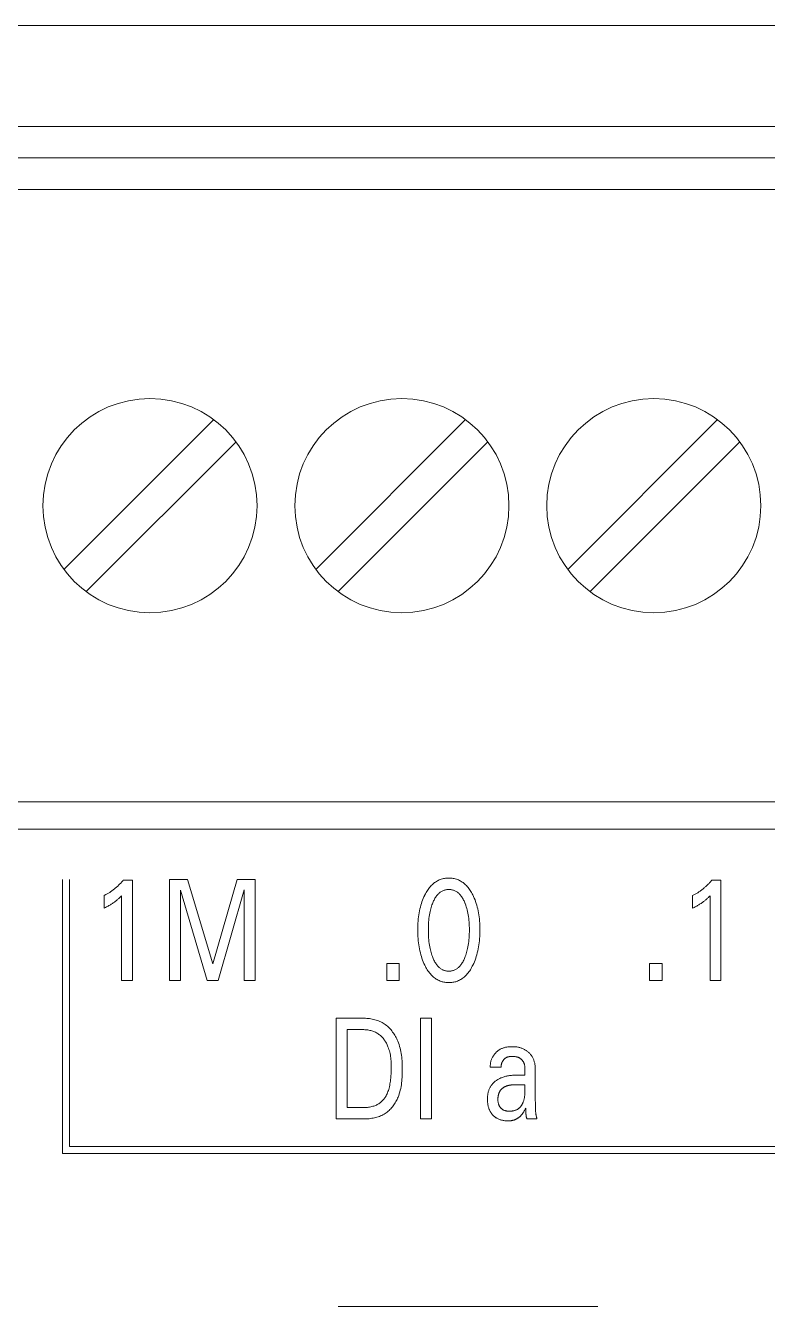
# Model space of a CAD drawing. Header units: millimetres. Extents: x 0 to 420, y 0 to 297.
# Drawn here: x 114.65 to 126.43, y 200.24 to 220.57 of the extents above; entities that cross this region are included whole.
import ezdxf

# ---------------------------------------------------------------- set-up
doc = ezdxf.new("R2010")
doc.units = ezdxf.units.MM
doc.layers.add('eProC - L2', color=41, linetype='Continuous', lineweight=20)

msp = doc.modelspace()

# ---------------------------------------------------------------- linework, layer by layer
at = {"layer": 'eProC - L2', "linetype": 'Continuous'}
for p, q in [((94.124, 220.57), (151.124, 220.57)), ((94.124, 218.97), (151.124, 218.97)), ((94.124, 218.47), (151.124, 218.47)), ((94.124, 217.97), (151.124, 217.97)), ((117.636, 214.316), (115.258, 211.938)), ((121.636, 214.316), (119.258, 211.938)), ((125.636, 214.316), (123.258, 211.938)), ((115.612, 211.585), (117.99, 213.963)), ((119.612, 211.585), (121.99, 213.963)), ((123.612, 211.585), (125.99, 213.963)), ((95.849, 208.25), (151.124, 208.25)), ((97.624, 207.815), (161.624, 207.815)), ((115.234, 207.015), (115.234, 202.665)), ((115.344, 207.015), (115.344, 202.775)), ((116.2, 207.006), (116.345, 207.006)), ((116.345, 207.006), (116.345, 205.415)), ((116.935, 205.415), (116.935, 207.015)), ((116.935, 207.015), (117.219, 207.015)), ((117.219, 207.015), (117.621, 205.676)), ((117.621, 205.676), (118.01, 207.015)), ((118.01, 207.015), (118.294, 207.015)), ((118.294, 207.015), (118.294, 205.415)), ((125.546, 207.006), (125.691, 207.006)), ((125.691, 207.006), (125.691, 205.415)), ((117.11, 206.848), (117.11, 205.415)), ((117.532, 205.415), (117.11, 206.848)), ((118.119, 206.85), (117.708, 205.415)), ((118.119, 205.415), (118.119, 206.85)), ((115.894, 206.561), (115.894, 206.76)), ((116.174, 205.415), (116.174, 206.759)), ((125.239, 206.561), (125.239, 206.76)), ((125.519, 205.415), (125.519, 206.759)), ((120.385, 205.415), (120.385, 205.685)), ((120.385, 205.685), (120.583, 205.685)), ((120.583, 205.685), (120.583, 205.415)), ((124.557, 205.415), (124.557, 205.685)), ((124.557, 205.685), (124.755, 205.685)), ((124.755, 205.685), (124.755, 205.415)), ((116.345, 205.415), (116.174, 205.415)), ((117.11, 205.415), (116.935, 205.415)), ((117.708, 205.415), (117.532, 205.415)), ((118.294, 205.415), (118.119, 205.415)), ((120.583, 205.415), (120.385, 205.415)), ((124.755, 205.415), (124.557, 205.415)), ((125.691, 205.415), (125.519, 205.415)), ((119.581, 203.215), (119.581, 204.815)), ((119.581, 204.815), (119.986, 204.815)), ((120.919, 203.215), (120.919, 204.815)), ((120.919, 204.815), (121.094, 204.815)), ((121.094, 204.815), (121.094, 203.215)), ((119.756, 204.634), (119.756, 203.397)), ((119.986, 204.634), (119.756, 204.634)), ((122.028, 204.051), (122.028, 204.039)), ((122.201, 204.039), (122.028, 204.039)), ((122.578, 204.013), (122.578, 204.009)), ((122.578, 204.009), (122.578, 204.005)), ((122.578, 203.909), (122.578, 204.005)), ((122.742, 204.004), (122.742, 203.616)), ((122.578, 203.758), (122.42, 203.757)), ((122.429, 203.909), (122.578, 203.909)), ((122.745, 203.448), (122.743, 203.532)), ((119.756, 203.397), (120.022, 203.397)), ((122.592, 203.347), (122.592, 203.336)), ((122.745, 203.386), (122.745, 203.448)), ((120.021, 203.215), (119.581, 203.215)), ((121.094, 203.215), (120.919, 203.215)), ((122.767, 203.215), (122.611, 203.215)), ((115.344, 202.775), (150.359, 202.775)), ((115.234, 202.665), (150.469, 202.665)), ((119.613, 200.24), (123.735, 200.24))]:
    msp.add_line(p, q, dxfattribs=at)
for points in [[(116.2, 207.006), (116.192, 206.996), (116.183, 206.986), (116.174, 206.975), (116.164, 206.965), (116.155, 206.955), (116.146, 206.945), (116.136, 206.935), (116.126, 206.926), (116.117, 206.916), (116.107, 206.907), (116.097, 206.898), (116.087, 206.889), (116.077, 206.881), (116.067, 206.872), (116.057, 206.864), (116.047, 206.856), (116.036, 206.848), (116.026, 206.84), (116.015, 206.833), (116.004, 206.825), (115.995, 206.818), (115.985, 206.812), (115.975, 206.806), (115.965, 206.8), (115.955, 206.794), (115.945, 206.788), (115.935, 206.782), (115.925, 206.776), (115.915, 206.771), (115.904, 206.766), (115.894, 206.76)], [(121.751, 205.656), (121.764, 205.683), (121.775, 205.71), (121.786, 205.737), (121.796, 205.765), (121.805, 205.793), (121.813, 205.821), (121.821, 205.852), (121.829, 205.883), (121.835, 205.914), (121.841, 205.946), (121.846, 205.977), (121.85, 206.009), (121.854, 206.043), (121.857, 206.078), (121.86, 206.113), (121.862, 206.148), (121.862, 206.183), (121.863, 206.218), (121.862, 206.253), (121.861, 206.287), (121.86, 206.322), (121.857, 206.356), (121.854, 206.391), (121.85, 206.425), (121.846, 206.456), (121.841, 206.487), (121.835, 206.518), (121.828, 206.549), (121.821, 206.579), (121.812, 206.609), (121.804, 206.637), (121.795, 206.665), (121.785, 206.692), (121.774, 206.719), (121.762, 206.745), (121.749, 206.772), (121.74, 206.79), (121.731, 206.807), (121.72, 206.825), (121.71, 206.842), (121.699, 206.858), (121.687, 206.875), (121.674, 206.89), (121.662, 206.906), (121.648, 206.92), (121.636, 206.933), (121.623, 206.944), (121.61, 206.956), (121.596, 206.966), (121.582, 206.976), (121.567, 206.986), (121.552, 206.994), (121.537, 207.002), (121.521, 207.01), (121.505, 207.016), (121.489, 207.022), (121.472, 207.026), (121.455, 207.03), (121.438, 207.034), (121.421, 207.036), (121.404, 207.038), (121.387, 207.039), (121.369, 207.039), (121.352, 207.039), (121.335, 207.038), (121.317, 207.036), (121.3, 207.034), (121.283, 207.03), (121.267, 207.026), (121.25, 207.022), (121.234, 207.016), (121.218, 207.01), (121.202, 207.002), (121.187, 206.994), (121.172, 206.986), (121.157, 206.976), (121.143, 206.966), (121.129, 206.956), (121.116, 206.944), (121.103, 206.933), (121.091, 206.92), (121.077, 206.906), (121.064, 206.89), (121.052, 206.874), (121.04, 206.858), (121.029, 206.841), (121.018, 206.824), (121.008, 206.807), (120.998, 206.79), (120.989, 206.772), (120.986, 206.765)], [(125.546, 207.006), (125.537, 206.996), (125.528, 206.986), (125.519, 206.975), (125.51, 206.965), (125.501, 206.955), (125.491, 206.945), (125.482, 206.935), (125.472, 206.926), (125.462, 206.916), (125.452, 206.907), (125.442, 206.898), (125.432, 206.889), (125.423, 206.881), (125.412, 206.872), (125.402, 206.864), (125.392, 206.856), (125.382, 206.848), (125.371, 206.84), (125.361, 206.833), (125.35, 206.825), (125.34, 206.818), (125.33, 206.812), (125.321, 206.806), (125.311, 206.8), (125.301, 206.794), (125.291, 206.788), (125.28, 206.782), (125.27, 206.776), (125.26, 206.771), (125.25, 206.766), (125.239, 206.76)], [(121.108, 205.793), (121.101, 205.813), (121.094, 205.834), (121.088, 205.855), (121.082, 205.876), (121.077, 205.897), (121.072, 205.918), (121.067, 205.946), (121.062, 205.974), (121.057, 206.002), (121.054, 206.03), (121.051, 206.059), (121.048, 206.09), (121.046, 206.122), (121.045, 206.153), (121.044, 206.185), (121.044, 206.216), (121.044, 206.247), (121.045, 206.278), (121.046, 206.309), (121.048, 206.34), (121.051, 206.371), (121.054, 206.399), (121.058, 206.427), (121.062, 206.455), (121.067, 206.482), (121.073, 206.51), (121.077, 206.531), (121.083, 206.551), (121.089, 206.572), (121.095, 206.592), (121.102, 206.612), (121.109, 206.632), (121.115, 206.647), (121.121, 206.662), (121.127, 206.676), (121.134, 206.69), (121.142, 206.704), (121.149, 206.718), (121.158, 206.732), (121.167, 206.745), (121.176, 206.758), (121.183, 206.767), (121.191, 206.775), (121.199, 206.784), (121.207, 206.792), (121.216, 206.8), (121.224, 206.807), (121.234, 206.815), (121.243, 206.821), (121.253, 206.827), (121.263, 206.833), (121.273, 206.838), (121.283, 206.842), (121.293, 206.846), (121.304, 206.849), (121.314, 206.852), (121.325, 206.854), (121.336, 206.856), (121.347, 206.857), (121.358, 206.858), (121.369, 206.858), (121.38, 206.858), (121.391, 206.857), (121.402, 206.856), (121.413, 206.854), (121.424, 206.852), (121.435, 206.849), (121.445, 206.846), (121.456, 206.842), (121.466, 206.838), (121.476, 206.833), (121.486, 206.827), (121.495, 206.821), (121.505, 206.815), (121.514, 206.807), (121.523, 206.8), (121.531, 206.792), (121.54, 206.784), (121.548, 206.775), (121.555, 206.767), (121.562, 206.758), (121.572, 206.745), (121.581, 206.732), (121.589, 206.718), (121.597, 206.704), (121.604, 206.69), (121.611, 206.676), (121.618, 206.662), (121.624, 206.647), (121.63, 206.632), (121.632, 206.627)], [(115.894, 206.561), (115.907, 206.567), (115.92, 206.574), (115.933, 206.581), (115.946, 206.588), (115.959, 206.595), (115.972, 206.602), (115.984, 206.609), (115.995, 206.615), (116.007, 206.622), (116.018, 206.629), (116.029, 206.637), (116.04, 206.644), (116.05, 206.651), (116.059, 206.658), (116.069, 206.665), (116.078, 206.672), (116.088, 206.679), (116.097, 206.687), (116.105, 206.693), (116.113, 206.7), (116.121, 206.707), (116.129, 206.715), (116.138, 206.723), (116.147, 206.731), (116.16, 206.745), (116.174, 206.759)], [(120.986, 206.765), (120.974, 206.74), (120.963, 206.714), (120.953, 206.688), (120.943, 206.662), (120.934, 206.636), (120.926, 206.609), (120.918, 206.579), (120.91, 206.549), (120.904, 206.518), (120.898, 206.487), (120.893, 206.456), (120.888, 206.425), (120.884, 206.391), (120.881, 206.356), (120.879, 206.322), (120.877, 206.287), (120.876, 206.253), (120.876, 206.218), (120.876, 206.183), (120.877, 206.148), (120.879, 206.113), (120.881, 206.078), (120.884, 206.043), (120.888, 206.008), (120.892, 205.977), (120.897, 205.945), (120.903, 205.914), (120.91, 205.883), (120.917, 205.851), (120.925, 205.821), (120.934, 205.793), (120.943, 205.765), (120.953, 205.737), (120.963, 205.71), (120.975, 205.683), (120.987, 205.656), (120.997, 205.637), (121.006, 205.619), (121.016, 205.601), (121.027, 205.584), (121.038, 205.567), (121.05, 205.55), (121.063, 205.533), (121.076, 205.517), (121.089, 205.502), (121.102, 205.49), (121.115, 205.477), (121.128, 205.466), (121.142, 205.455), (121.156, 205.444), (121.17, 205.435), (121.185, 205.426), (121.201, 205.417), (121.217, 205.41), (121.231, 205.404), (121.246, 205.399), (121.261, 205.394), (121.276, 205.39), (121.291, 205.387), (121.307, 205.384), (121.322, 205.382), (121.338, 205.38), (121.354, 205.38), (121.369, 205.379), (121.385, 205.379), (121.401, 205.38), (121.416, 205.382), (121.432, 205.384), (121.448, 205.387), (121.463, 205.39), (121.478, 205.394), (121.493, 205.399), (121.508, 205.404), (121.522, 205.41), (121.538, 205.417), (121.553, 205.426), (121.569, 205.435), (121.583, 205.444), (121.597, 205.455), (121.611, 205.466), (121.624, 205.477), (121.637, 205.49), (121.649, 205.502), (121.663, 205.518), (121.676, 205.533), (121.689, 205.55), (121.701, 205.567), (121.712, 205.584), (121.722, 205.601), (121.732, 205.619), (121.742, 205.638), (121.751, 205.656)], [(121.632, 206.627), (121.64, 206.604), (121.647, 206.581), (121.654, 206.557), (121.66, 206.534), (121.666, 206.51), (121.672, 206.482), (121.677, 206.455), (121.681, 206.427), (121.685, 206.399), (121.688, 206.371), (121.69, 206.34), (121.692, 206.309), (121.694, 206.278), (121.695, 206.247), (121.695, 206.216), (121.695, 206.185), (121.694, 206.153), (121.692, 206.122), (121.69, 206.09), (121.688, 206.059), (121.685, 206.03), (121.681, 206.002), (121.677, 205.974), (121.672, 205.946), (121.666, 205.918), (121.662, 205.897), (121.656, 205.876), (121.651, 205.855), (121.644, 205.834), (121.638, 205.814), (121.631, 205.793), (121.625, 205.778), (121.619, 205.763), (121.612, 205.748), (121.605, 205.733), (121.598, 205.719), (121.59, 205.705), (121.582, 205.691), (121.573, 205.677), (121.563, 205.664), (121.556, 205.655), (121.548, 205.646), (121.54, 205.637), (121.532, 205.628), (121.524, 205.62), (121.515, 205.613), (121.506, 205.605), (121.496, 205.599), (121.486, 205.592), (121.476, 205.586), (121.466, 205.582), (121.456, 205.577), (121.446, 205.573), (121.435, 205.57), (121.424, 205.567), (121.414, 205.565), (121.403, 205.563), (121.392, 205.562), (121.38, 205.561), (121.369, 205.561), (121.358, 205.561), (121.347, 205.562), (121.336, 205.563), (121.325, 205.565), (121.314, 205.567), (121.303, 205.57), (121.293, 205.573), (121.282, 205.577), (121.272, 205.582), (121.262, 205.586), (121.252, 205.592), (121.242, 205.599), (121.233, 205.605), (121.224, 205.613), (121.215, 205.62), (121.206, 205.628), (121.198, 205.637), (121.19, 205.646), (121.183, 205.655), (121.175, 205.664), (121.166, 205.677), (121.157, 205.691), (121.148, 205.705), (121.141, 205.719), (121.133, 205.733), (121.126, 205.748), (121.12, 205.763), (121.114, 205.778), (121.108, 205.793)], [(125.239, 206.561), (125.252, 206.567), (125.266, 206.574), (125.279, 206.581), (125.292, 206.588), (125.305, 206.595), (125.318, 206.602), (125.329, 206.609), (125.341, 206.615), (125.352, 206.622), (125.363, 206.629), (125.374, 206.637), (125.385, 206.644), (125.395, 206.651), (125.405, 206.658), (125.414, 206.665), (125.424, 206.672), (125.433, 206.679), (125.442, 206.687), (125.45, 206.693), (125.458, 206.7), (125.466, 206.707), (125.475, 206.715), (125.483, 206.723), (125.492, 206.731), (125.506, 206.745), (125.519, 206.759)], [(120.021, 203.215), (120.042, 203.216), (120.062, 203.216), (120.083, 203.218), (120.104, 203.219), (120.125, 203.222), (120.146, 203.225), (120.166, 203.228), (120.187, 203.232), (120.207, 203.237), (120.228, 203.243), (120.248, 203.249), (120.267, 203.256), (120.287, 203.263), (120.305, 203.272), (120.324, 203.281), (120.342, 203.291), (120.36, 203.302), (120.376, 203.313), (120.391, 203.324), (120.406, 203.337), (120.421, 203.35), (120.435, 203.363), (120.448, 203.378), (120.461, 203.392), (120.474, 203.407), (120.486, 203.423), (120.497, 203.439), (120.508, 203.456), (120.519, 203.473), (120.528, 203.49), (120.538, 203.507), (120.547, 203.525), (120.555, 203.543), (120.563, 203.561), (120.573, 203.588), (120.583, 203.616), (120.592, 203.644), (120.599, 203.672), (120.605, 203.7), (120.611, 203.729), (120.616, 203.758), (120.62, 203.787), (120.623, 203.816), (120.625, 203.845), (120.627, 203.874), (120.629, 203.904), (120.63, 203.933), (120.63, 203.963), (120.63, 203.992), (120.63, 204.022), (120.63, 204.051), (120.629, 204.08), (120.628, 204.109), (120.626, 204.139), (120.624, 204.168), (120.621, 204.197), (120.617, 204.225), (120.613, 204.254), (120.608, 204.283), (120.602, 204.311), (120.595, 204.339), (120.588, 204.367), (120.579, 204.395), (120.57, 204.422), (120.559, 204.45), (120.551, 204.469), (120.542, 204.488), (120.533, 204.506), (120.523, 204.525), (120.512, 204.543), (120.501, 204.561), (120.49, 204.578), (120.477, 204.595), (120.465, 204.612), (120.452, 204.628), (120.438, 204.644), (120.424, 204.659), (120.409, 204.673), (120.393, 204.687), (120.378, 204.7), (120.361, 204.712), (120.344, 204.724), (120.327, 204.735), (120.309, 204.745), (120.29, 204.754), (120.272, 204.763), (120.252, 204.771), (120.233, 204.778), (120.213, 204.784), (120.193, 204.79), (120.173, 204.795), (120.152, 204.8), (120.132, 204.803), (120.111, 204.807), (120.09, 204.81), (120.069, 204.812), (120.048, 204.813), (120.028, 204.815), (120.007, 204.815), (119.986, 204.815)], [(119.986, 204.634), (120.002, 204.634), (120.018, 204.633), (120.034, 204.632), (120.05, 204.631), (120.067, 204.629), (120.083, 204.627), (120.099, 204.624), (120.114, 204.621), (120.13, 204.617), (120.146, 204.612), (120.161, 204.608), (120.176, 204.602), (120.191, 204.596), (120.206, 204.59), (120.22, 204.582), (120.234, 204.575), (120.247, 204.566), (120.259, 204.558), (120.271, 204.548), (120.283, 204.539), (120.294, 204.528), (120.305, 204.518), (120.315, 204.506), (120.325, 204.495), (120.335, 204.483), (120.344, 204.471), (120.353, 204.458), (120.361, 204.445), (120.369, 204.432), (120.377, 204.418), (120.384, 204.405), (120.391, 204.391), (120.397, 204.377), (120.403, 204.362), (120.412, 204.341), (120.419, 204.319), (120.426, 204.297), (120.431, 204.274), (120.436, 204.252), (120.441, 204.229), (120.444, 204.207), (120.447, 204.184), (120.45, 204.161), (120.452, 204.138), (120.453, 204.115), (120.454, 204.092), (120.455, 204.069), (120.455, 204.046), (120.455, 204.023), (120.455, 203.992), (120.454, 203.96), (120.453, 203.929), (120.451, 203.898), (120.449, 203.867), (120.445, 203.836), (120.442, 203.814), (120.439, 203.792), (120.435, 203.77), (120.431, 203.749), (120.426, 203.727), (120.421, 203.706), (120.415, 203.684), (120.409, 203.667), (120.403, 203.649), (120.397, 203.632), (120.389, 203.616), (120.382, 203.599), (120.373, 203.583), (120.364, 203.567), (120.356, 203.555), (120.348, 203.543), (120.34, 203.532), (120.331, 203.521), (120.321, 203.511), (120.311, 203.5), (120.301, 203.491), (120.29, 203.481), (120.279, 203.473), (120.268, 203.464), (120.256, 203.456), (120.244, 203.449), (120.231, 203.442), (120.219, 203.436), (120.206, 203.43), (120.192, 203.425), (120.179, 203.42), (120.165, 203.416), (120.148, 203.411), (120.13, 203.407), (120.112, 203.404), (120.094, 203.401), (120.076, 203.399), (120.058, 203.398), (120.04, 203.397), (120.022, 203.397)], [(122.742, 204.004), (122.742, 204.016), (122.742, 204.028), (122.741, 204.04), (122.74, 204.052), (122.739, 204.065), (122.737, 204.077), (122.735, 204.089), (122.733, 204.101), (122.73, 204.113), (122.727, 204.123), (122.724, 204.134), (122.72, 204.144), (122.717, 204.154), (122.712, 204.165), (122.708, 204.175), (122.703, 204.185), (122.698, 204.194), (122.692, 204.204), (122.687, 204.213), (122.681, 204.222), (122.674, 204.23), (122.667, 204.239), (122.66, 204.247), (122.653, 204.255), (122.646, 204.262), (122.638, 204.27), (122.63, 204.277), (122.622, 204.284), (122.613, 204.29), (122.605, 204.297), (122.596, 204.303), (122.587, 204.309), (122.578, 204.314), (122.569, 204.319), (122.559, 204.324), (122.549, 204.329), (122.539, 204.333), (122.529, 204.337), (122.519, 204.341), (122.509, 204.344), (122.498, 204.347), (122.488, 204.35), (122.477, 204.352), (122.464, 204.355), (122.451, 204.357), (122.438, 204.359), (122.425, 204.36), (122.412, 204.361), (122.398, 204.362), (122.385, 204.362), (122.373, 204.362), (122.362, 204.362), (122.35, 204.361), (122.339, 204.361), (122.327, 204.36), (122.316, 204.359), (122.304, 204.358), (122.293, 204.356), (122.282, 204.354), (122.27, 204.352), (122.259, 204.349), (122.248, 204.346), (122.237, 204.343), (122.227, 204.339), (122.216, 204.335), (122.206, 204.331), (122.195, 204.326), (122.186, 204.321), (122.178, 204.316), (122.169, 204.311), (122.161, 204.306), (122.153, 204.3), (122.145, 204.294), (122.137, 204.287), (122.129, 204.28), (122.122, 204.273), (122.115, 204.266), (122.108, 204.259), (122.101, 204.251), (122.094, 204.243), (122.088, 204.235), (122.082, 204.227), (122.077, 204.218), (122.071, 204.21), (122.066, 204.201), (122.062, 204.193), (122.057, 204.184), (122.053, 204.175), (122.049, 204.166), (122.046, 204.157), (122.042, 204.147), (122.039, 204.138), (122.037, 204.128), (122.034, 204.119), (122.032, 204.109), (122.031, 204.1), (122.03, 204.09), (122.029, 204.08), (122.028, 204.071), (122.028, 204.061), (122.028, 204.051)], [(122.201, 204.039), (122.201, 204.044), (122.2, 204.049), (122.201, 204.054), (122.201, 204.059), (122.201, 204.064), (122.202, 204.069), (122.203, 204.074), (122.204, 204.08), (122.205, 204.085), (122.206, 204.09), (122.208, 204.095), (122.209, 204.1), (122.211, 204.104), (122.213, 204.109), (122.215, 204.114), (122.217, 204.119), (122.22, 204.123), (122.222, 204.128), (122.225, 204.133), (122.228, 204.137), (122.231, 204.141), (122.233, 204.145), (122.237, 204.15), (122.24, 204.154), (122.243, 204.157), (122.246, 204.161), (122.25, 204.165), (122.254, 204.168), (122.257, 204.172), (122.261, 204.175), (122.265, 204.178), (122.269, 204.181), (122.273, 204.184), (122.278, 204.186), (122.282, 204.189), (122.287, 204.191), (122.292, 204.194), (122.297, 204.196), (122.303, 204.198), (122.308, 204.199), (122.314, 204.201), (122.319, 204.202), (122.325, 204.203), (122.33, 204.204), (122.336, 204.205), (122.342, 204.206), (122.348, 204.207), (122.354, 204.207), (122.36, 204.207), (122.365, 204.208), (122.371, 204.208), (122.378, 204.208), (122.385, 204.208), (122.391, 204.208), (122.398, 204.207), (122.405, 204.207), (122.411, 204.206), (122.418, 204.205), (122.424, 204.205), (122.431, 204.203), (122.437, 204.202), (122.444, 204.201), (122.45, 204.199), (122.456, 204.197), (122.462, 204.195), (122.468, 204.193), (122.475, 204.191), (122.48, 204.188), (122.486, 204.185), (122.491, 204.183), (122.495, 204.18), (122.5, 204.177), (122.504, 204.174), (122.508, 204.171), (122.512, 204.168), (122.516, 204.165), (122.52, 204.161), (122.524, 204.158), (122.528, 204.154), (122.531, 204.151), (122.535, 204.147), (122.538, 204.143), (122.541, 204.139), (122.544, 204.134), (122.547, 204.13), (122.55, 204.126), (122.553, 204.121), (122.555, 204.117), (122.558, 204.112), (122.56, 204.106), (122.563, 204.101), (122.565, 204.095), (122.567, 204.089), (122.569, 204.084), (122.57, 204.078), (122.572, 204.072), (122.573, 204.066), (122.574, 204.06), (122.575, 204.054), (122.576, 204.048), (122.576, 204.042), (122.577, 204.036), (122.577, 204.03), (122.578, 204.024)], [(122.578, 204.024), (122.578, 204.022), (122.578, 204.02), (122.578, 204.019), (122.578, 204.017), (122.578, 204.015), (122.578, 204.013)], [(122.429, 203.909), (122.413, 203.909), (122.397, 203.909), (122.381, 203.908), (122.365, 203.907), (122.349, 203.905), (122.333, 203.903), (122.318, 203.901), (122.303, 203.898), (122.289, 203.895), (122.275, 203.892), (122.261, 203.889), (122.247, 203.885), (122.233, 203.88), (122.219, 203.875), (122.206, 203.87), (122.194, 203.865), (122.181, 203.859), (122.169, 203.853), (122.157, 203.847), (122.145, 203.84), (122.134, 203.832), (122.124, 203.826), (122.115, 203.819), (122.106, 203.812), (122.097, 203.805), (122.088, 203.797), (122.08, 203.789), (122.072, 203.781), (122.064, 203.773), (122.057, 203.764), (122.05, 203.755), (122.043, 203.746), (122.037, 203.737), (122.031, 203.727), (122.026, 203.717), (122.02, 203.707), (122.016, 203.697), (122.011, 203.687), (122.007, 203.676), (122.003, 203.666), (122, 203.655), (121.996, 203.643), (121.993, 203.631), (121.991, 203.619), (121.989, 203.606), (121.987, 203.594), (121.986, 203.582), (121.985, 203.569), (121.984, 203.557), (121.983, 203.544), (121.983, 203.532), (121.983, 203.518), (121.984, 203.505), (121.984, 203.491), (121.985, 203.478), (121.987, 203.464), (121.989, 203.451), (121.991, 203.437), (121.994, 203.424), (121.996, 203.413), (122, 203.401), (122.003, 203.39), (122.007, 203.379), (122.011, 203.367), (122.015, 203.357), (122.02, 203.346), (122.026, 203.335), (122.031, 203.327), (122.036, 203.318), (122.041, 203.31), (122.047, 203.302), (122.053, 203.294), (122.059, 203.287), (122.065, 203.279), (122.072, 203.272), (122.079, 203.265), (122.086, 203.259), (122.094, 203.252), (122.102, 203.246), (122.109, 203.24), (122.117, 203.235), (122.126, 203.23), (122.134, 203.225), (122.143, 203.22), (122.153, 203.215), (122.164, 203.21), (122.175, 203.206), (122.186, 203.202), (122.197, 203.199), (122.208, 203.196), (122.22, 203.193), (122.232, 203.19), (122.245, 203.188), (122.258, 203.186), (122.271, 203.185), (122.284, 203.184), (122.297, 203.184), (122.31, 203.184)], [(122.578, 203.758), (122.578, 203.663), (122.578, 203.651), (122.578, 203.64), (122.577, 203.629), (122.577, 203.618), (122.576, 203.607), (122.575, 203.596), (122.574, 203.585), (122.573, 203.574), (122.571, 203.563), (122.569, 203.552), (122.567, 203.541), (122.564, 203.53), (122.562, 203.519), (122.559, 203.508), (122.555, 203.498), (122.551, 203.487), (122.549, 203.481), (122.546, 203.474), (122.543, 203.468), (122.54, 203.461), (122.537, 203.455), (122.534, 203.449), (122.53, 203.442), (122.527, 203.436), (122.523, 203.43), (122.519, 203.425), (122.515, 203.419), (122.511, 203.413), (122.506, 203.408), (122.502, 203.403), (122.497, 203.398), (122.492, 203.393), (122.487, 203.388), (122.482, 203.384), (122.476, 203.379), (122.471, 203.375), (122.465, 203.371), (122.459, 203.367), (122.452, 203.364), (122.446, 203.361), (122.439, 203.358), (122.432, 203.355), (122.426, 203.352), (122.418, 203.35), (122.411, 203.348), (122.404, 203.346), (122.397, 203.344), (122.39, 203.343), (122.382, 203.342), (122.375, 203.341), (122.367, 203.34), (122.36, 203.339), (122.352, 203.339), (122.344, 203.338), (122.337, 203.338), (122.33, 203.338), (122.323, 203.338), (122.316, 203.338), (122.309, 203.339), (122.303, 203.339), (122.296, 203.34), (122.289, 203.341), (122.283, 203.342), (122.276, 203.343), (122.27, 203.345), (122.263, 203.347), (122.257, 203.349), (122.251, 203.351), (122.244, 203.354), (122.238, 203.356), (122.233, 203.359), (122.228, 203.362), (122.223, 203.365), (122.218, 203.368), (122.214, 203.372), (122.209, 203.375), (122.205, 203.379), (122.201, 203.383), (122.197, 203.387), (122.193, 203.391), (122.189, 203.395), (122.185, 203.4), (122.182, 203.404), (122.179, 203.409), (122.176, 203.414), (122.173, 203.419), (122.17, 203.424), (122.167, 203.43), (122.164, 203.436), (122.162, 203.443), (122.159, 203.449), (122.158, 203.456), (122.156, 203.462), (122.154, 203.469), (122.153, 203.476), (122.152, 203.483), (122.151, 203.489), (122.15, 203.496), (122.15, 203.503), (122.149, 203.51), (122.149, 203.517), (122.149, 203.524), (122.149, 203.531)], [(122.149, 203.531), (122.149, 203.536), (122.149, 203.542), (122.15, 203.548), (122.15, 203.553), (122.151, 203.559), (122.151, 203.565), (122.152, 203.571), (122.153, 203.576), (122.153, 203.582), (122.154, 203.588), (122.156, 203.593), (122.157, 203.599), (122.158, 203.605), (122.16, 203.61), (122.161, 203.616), (122.163, 203.621), (122.165, 203.626), (122.167, 203.632), (122.169, 203.637), (122.172, 203.642), (122.174, 203.647), (122.177, 203.652), (122.18, 203.657), (122.183, 203.661), (122.186, 203.665), (122.189, 203.67), (122.192, 203.674), (122.196, 203.678), (122.199, 203.682), (122.203, 203.685), (122.206, 203.689), (122.21, 203.693), (122.214, 203.696), (122.218, 203.7), (122.222, 203.703), (122.227, 203.706), (122.231, 203.709), (122.235, 203.712), (122.24, 203.715), (122.244, 203.718), (122.249, 203.721), (122.254, 203.723), (122.258, 203.726), (122.263, 203.728), (122.268, 203.73), (122.273, 203.732), (122.28, 203.735), (122.287, 203.738), (122.294, 203.74), (122.301, 203.743), (122.308, 203.745), (122.316, 203.746), (122.323, 203.748), (122.33, 203.75), (122.338, 203.751), (122.345, 203.752), (122.353, 203.753), (122.36, 203.754), (122.368, 203.755), (122.375, 203.756), (122.383, 203.756), (122.39, 203.757), (122.398, 203.757), (122.405, 203.757), (122.413, 203.757), (122.42, 203.757)], [(122.743, 203.532), (122.743, 203.56), (122.742, 203.588), (122.742, 203.616)], [(122.31, 203.184), (122.317, 203.184), (122.324, 203.184), (122.33, 203.185), (122.337, 203.185), (122.344, 203.186), (122.351, 203.186), (122.358, 203.187), (122.365, 203.189), (122.372, 203.19), (122.379, 203.191), (122.385, 203.193), (122.392, 203.194), (122.399, 203.196), (122.406, 203.198), (122.411, 203.2), (122.417, 203.203), (122.423, 203.205), (122.428, 203.207), (122.434, 203.21), (122.44, 203.213), (122.445, 203.216), (122.451, 203.218), (122.456, 203.222), (122.461, 203.225), (122.466, 203.228), (122.471, 203.232), (122.476, 203.235), (122.481, 203.239), (122.486, 203.243), (122.491, 203.247), (122.496, 203.251), (122.501, 203.256), (122.506, 203.26), (122.511, 203.265), (122.515, 203.27), (122.52, 203.275), (122.524, 203.279), (122.528, 203.285), (122.533, 203.29), (122.537, 203.295), (122.541, 203.3), (122.544, 203.306), (122.548, 203.311), (122.552, 203.316), (122.556, 203.323), (122.56, 203.329), (122.564, 203.336), (122.568, 203.343), (122.572, 203.351), (122.576, 203.359), (122.583, 203.372), (122.589, 203.386)], [(122.589, 203.386), (122.59, 203.38), (122.59, 203.375), (122.591, 203.369), (122.591, 203.363), (122.591, 203.358), (122.592, 203.352), (122.592, 203.347)], [(122.592, 203.336), (122.593, 203.324), (122.593, 203.313)], [(122.593, 203.313), (122.593, 203.308), (122.593, 203.302), (122.594, 203.297), (122.594, 203.293), (122.594, 203.288), (122.595, 203.283), (122.595, 203.278), (122.596, 203.274), (122.596, 203.269), (122.597, 203.264), (122.598, 203.259), (122.599, 203.255), (122.6, 203.25), (122.601, 203.245), (122.602, 203.242), (122.603, 203.239), (122.604, 203.235), (122.605, 203.232), (122.606, 203.229), (122.607, 203.225), (122.608, 203.222), (122.609, 203.219), (122.611, 203.215)], [(122.757, 203.265), (122.756, 203.272), (122.755, 203.279), (122.753, 203.286), (122.751, 203.297), (122.75, 203.308), (122.749, 203.319), (122.748, 203.33), (122.747, 203.341), (122.746, 203.353), (122.746, 203.364), (122.746, 203.375), (122.745, 203.386)], [(122.767, 203.215), (122.766, 203.223), (122.765, 203.23), (122.763, 203.237), (122.762, 203.244), (122.76, 203.251), (122.757, 203.265)]]:
    msp.add_lwpolyline(points, dxfattribs=at)
for centre in [(116.624, 212.95), (120.624, 212.95), (124.624, 212.95)]:
    msp.add_circle(centre, 1.7, dxfattribs=at)

doc.saveas('drawing.dxf')
